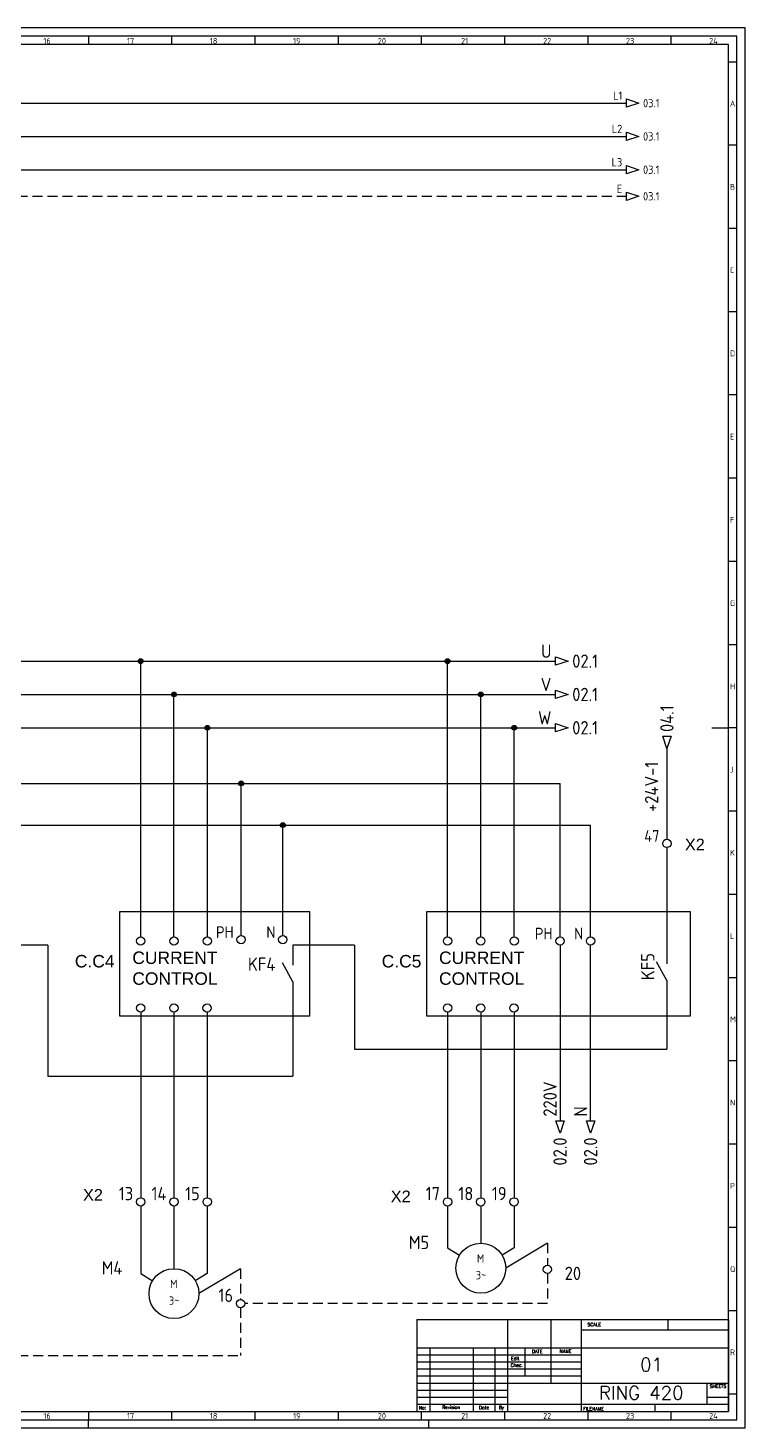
# Model space of a CAD drawing. Header units: millimetres. Extents: x 0 to 1189, y 5 to 846.
# Drawn here: x 758 to 1189, y 5 to 846 of the extents above; entities that cross this region are included whole.
import ezdxf
from ezdxf.enums import TextEntityAlignment as Align

# ---------------------------------------------------------------- set-up
doc = ezdxf.new("R2010")
doc.units = ezdxf.units.MM
doc.header["$LTSCALE"] = 12
doc.linetypes.add('DASHED', pattern=[0.75, 0.5, -0.25])
for name, color, linetype in [('025', 1, 'Continuous'), ('035', 5, 'Continuous'), ('07', 7, 'Continuous'), ('MISC', 2, 'Continuous'), ('RED_2.5mm^2', 1, 'Continuous'), ('SYMS', 7, 'Continuous'), ('TAGS', 51, 'Continuous'), ('WIREREF', 61, 'Continuous'), ('WIREREF_DEST', 61, 'Continuous'), ('XREF', 7, 'Continuous')]:
    doc.layers.add(name, color=color, linetype=linetype)
doc.styles.add('ISO Proportional', font='isocp.shx')
doc.styles.add('WD', font='romans.shx')
doc.styles.add('WD_IEC', font='isocp2.shx', dxfattribs={"width": 0.9, "height": 4})

# ---------------------------------------------------------------- blocks, each defined once
blk = doc.blocks.new('IEC_border_a0')
at = {"layer": '035', "color": 0}
for p, q in [((1189, 841), (0, 841)), ((794.5, 836), (794.5, 831)), ((844.5, 836), (844.5, 831)), ((894.5, 836), (894.5, 831)), ((944.5, 836), (944.5, 831)), ((994.5, 836), (994.5, 831)), ((1044.5, 836), (1044.5, 831)), ((1094.5, 836), (1094.5, 831)), ((1144.5, 836), (1144.5, 831)), ((1189, 0), (1189, 841)), ((1183.97, 820.54), (1178.98, 820.54)), ((1183.97, 770.54), (1178.98, 770.54)), ((1183.97, 720.54), (1178.98, 720.54)), ((1183.97, 670.54), (1178.98, 670.54)), ((1183.97, 620.54), (1178.98, 620.54)), ((1183.98, 570.5), (1179, 570.5)), ((1183.98, 520.5), (1178.98, 520.5)), ((1183.98, 470.5), (1179, 470.5)), ((1183.98, 420.5), (1179, 420.5)), ((1183.98, 420.5), (1179, 420.5)), ((1183.98, 370.5), (1179, 370.5)), ((1183.98, 320.5), (1179, 320.5)), ((1184, 270.46), (1179.02, 270.46)), ((1184, 270.46), (1179.02, 270.46)), ((1184, 220.46), (1179.02, 220.46)), ((1184, 170.46), (1179.02, 170.46)), ((1184, 120.46), (1179.02, 120.46)), ((1184, 70.46), (1179.02, 70.46)), ((1184.02, 20.42), (1179.03, 20.42)), ((794.5, 10), (794.5, 5)), ((844.5, 10), (844.5, 5)), ((894.5, 10), (894.5, 5)), ((944.5, 10), (944.5, 5)), ((994.5, 10), (994.5, 5)), ((1044.5, 10), (1044.5, 5)), ((1094.5, 10), (1094.5, 5)), ((1144.5, 10), (1144.5, 5)), ((0, 0), (1189, 0)), ((794.5, 0), (794.5, 5)), ((999, 0), (999, 5))]:
    blk.add_line(p, q, dxfattribs=at)
blk.add_lwpolyline([(10, 10), (1179, 10), (1179, 831), (10, 831)], close=True, dxfattribs=at)
at = {"layer": '07', "color": 0}
blk.add_line((1169, 420.5), (1179, 420.5), dxfattribs=at)
blk.add_lwpolyline([(5, 5), (1184, 5), (1184, 836), (5, 836)], close=True, dxfattribs=at)
at = {"layer": '035', "color": 0, "style": 'ISO Proportional'}
for s, p in [('16', (767.49, 831.5)), ('17', (817.72, 831.5)), ('18', (867.49, 831.5)), ('19', (917.49, 831.5)), ('20', (968.42, 831.5)), ('21', (1018.46, 831.5)), ('22', (1067.72, 831.5)), ('23', (1117.49, 831.5)), ('24', (1167.49, 831.5)), ('A', (1179.98, 793.79)), ('B', (1179.98, 743.79)), ('C', (1179.98, 693.79)), ('D', (1179.98, 643.79)), ('E', (1180, 593.75)), ('F', (1180, 543.75)), ('G', (1180, 493.75)), ('H', (1180, 443.75)), ('J', (1180, 393.75)), ('K', (1180, 343.75)), ('L', (1180.02, 293.72)), ('M', (1180.02, 243.72)), ('N', (1180.02, 193.72)), ('P', (1180.02, 143.72)), ('Q', (1180.02, 93.72)), ('R', (1180.03, 43.68)), ('16', (767.49, 5.5)), ('17', (817.72, 5.5)), ('18', (867.49, 5.5)), ('19', (917.49, 5.5)), ('20', (968.42, 5.5)), ('21', (1018.46, 5.5)), ('22', (1067.72, 5.5)), ('23', (1117.49, 5.5)), ('24', (1167.49, 5.5))]:
    blk.add_text(s, height=3.5, dxfattribs=at).set_placement(p)
blk = doc.blocks.new('IEC_tblock_a0')
at = {"layer": '035'}
for p, q in [((-106.6, 55.25), (-106.6, 17)), ((-36.4, 55.25), (-36.4, 48.88)), ((-88.4, 48.88), (0, 48.88)), ((-187.2, 34), (-88.4, 34)), ((-179.4, 38.25), (-179.4, 0)), ((-153.4, 38.25), (-153.4, 0)), ((-140.4, 38.25), (-140.4, 0)), ((-122.2, 38.25), (-122.2, 21.25)), ((-187.2, 29.75), (-88.4, 29.75)), ((-187.2, 25.5), (-88.4, 25.5)), ((-187.2, 21.25), (-88.4, 21.25)), ((-187.2, 17), (-132.6, 17)), ((-187.2, 12.75), (-132.6, 12.75)), ((-187.2, 8.5), (-132.6, 8.5)), ((-13, 8.5), (0, 8.5)), ((-187.2, 4.25), (0, 4.25)), ((-44.2, 4.25), (-44.2, 0))]:
    blk.add_line(p, q, dxfattribs=at)
at = {"layer": '07'}
for p, q in [((-187.2, 55.25), (0, 55.25)), ((-187.2, 55.25), (-187.2, 0)), ((-132.6, 55.25), (-132.6, 0)), ((-88.4, 55.25), (-88.4, 0)), ((0, 55.25), (0, 0)), ((-187.2, 38.25), (0, 38.25)), ((-132.6, 17), (0, 17)), ((-13, 17), (-13, 4.25)), ((-187.2, 0), (0, 0))]:
    blk.add_line(p, q, dxfattribs=at)
at = {"style": 'WD'}
for tag, p in [('SCALE', (-69.88, 51.07)), ('SH', (-8.74, 10.06)), ('FILENAME', (-68.15, 0.8))]:
    blk.add_attdef(tag, p, '', height=2, dxfattribs=at)
for tag, height, p in [('PROJDESC', 5, (-45.9, 29.2)), ('CKDATE', 2, (-114.85, 26.58)), ('EDDATE', 2, (-114.97, 30.8)), ('CKBY', 2, (-97.88, 26.3)), ('EDBY', 2, (-98.02, 30.86)), ('DWGDESC', 5, (-44.85, 19.72)), ('DWGNO', 3.5, (-48.54, 9.46))]:
    blk.add_attdef(tag, text='', height=height, dxfattribs=at).set_placement(p, align=Align.CENTER)
at = {"style": 'WD', "flags": 1}
blk.add_attdef('WD_TB', (-120.95, 11.91), '', height=2, dxfattribs=at)
at = {"layer": '025', "style": 'WD'}
for s, p in [('SCALE', (-80.57, 51.13)), ('NAME', (-97.74, 35.14)), ('No:', (-183.81, 1.19)), ('Revision', (-166.53, 1.47)), ('Date', (-146.79, 1.28)), ('By', (-136.33, 1.37))]:
    blk.add_text(s, height=2, dxfattribs=at).set_placement(p, align=Align.CENTER)
for s, p in [('DATE', (-118, 35)), ('Chec.', (-130.82, 26.72)), ('Edit', (-130.55, 30.72)), ('SHEETS', (-11.17, 14.05)), ('FILENAME', (-87.18, 0.61))]:
    blk.add_text(s, height=2, dxfattribs=at).set_placement(p)
blk = doc.blocks.new('VMO14')
blk.add_line((20, 7.5), (7.5, 0))
blk.add_circle((0, 0), 7.5)
at = {"style": 'WD_IEC'}
for tag, p in [('INST', (-15.5, 12.75)), ('LOC', (-15.5, 9.25)), ('TAG1', (-15.5, 5.75)), ('DESC2', (-15.5, -2)), ('DESC1', (-15.5, 1.5)), ('DESC3', (-15.5, -5.5)), ('RATING1', (-15.5, -9)), ('RATING2', (-15.5, -12.5)), ('RATING3', (-15.5, -16))]:
    blk.add_attdef(tag, text='', height=2.5, dxfattribs=at).set_placement(p, align=Align.RIGHT)
blk.add_attdef('TERM02', (-0.81, 7.4), '', height=2, rotation=90, dxfattribs=at)
for tag, p in [('TERM04', (19, 10)), ('TERM01', (-7.47, 4.61)), ('TERM03', (9.66, 4.61))]:
    blk.add_attdef(tag, text='', height=2, rotation=90, dxfattribs=at).set_placement(p, align=Align.RIGHT)
at = {"style": 'WD_IEC', "flags": 1}
for tag, p, height in [('MFG', (22.75, 9), 1.5), ('X0TERM01', (-6.4, 3.9), 0.32), ('X2TERM02', (0, 7.5), 0.32), ('X0TERM03', (6.4, 3.9), 0.32), ('X2TERM04', (20, 7.5), 0.32), ('CAT', (22.75, 6.5), 1.5), ('X4LINK', (-7.5, 0), 0.32), ('X1LINK', (7.5, 0), 0.32), ('ASSYCODE', (1, -9), 1), ('FAMILY', (1, -10.5), 1), ('CATDESC', (1, -12), 1)]:
    blk.add_attdef(tag, p, '', height=height, dxfattribs=at)
at = {"style": 'WD_IEC'}
for tag, p in [('M', (-0.06, 1.67)), ('3~', (0.05, -3.33))]:
    blk.add_attdef(tag, text='', height=2.5, dxfattribs=at).set_placement(p, align=Align.CENTER)
at = {"lineweight": 15, "style": 'WD_IEC'}
blk.add_attdef('XREF', text='', height=2.5, dxfattribs=at).set_placement((-15.5, -19.5), align=Align.RIGHT)
blk = doc.blocks.new('VT0_02')
blk.add_circle((0, 0), 1.25)
at = {"style": 'WD_IEC'}
blk.add_attdef('TAG1', text='', height=2.5, dxfattribs=at).set_placement((-0.5, 1.75), align=Align.RIGHT)
at = {"style": 'WD_IEC', "flags": 1}
for tag, p in [('X4TERM01', (-1.25, 0)), ('X2TERM01', (0, 1.25)), ('X1TERM01', (1.25, 0)), ('X8TERM01', (0, -1.25))]:
    blk.add_attdef(tag, p, '', height=0.32, dxfattribs=at)
blk = doc.blocks.new('WDDOT')
for radius in [0.72, 0.449, 0.223]:
    blk.add_circle((0, 0), radius)
blk = doc.blocks.new('HA1S1')
blk.add_lwpolyline([(0, 1.25), (3.75, 0), (0, -1.25)], close=True)
at = {"style": 'WD_IEC'}
for tag, height, flags, p in [('WIRENO', 2.5, 8, (-1.25, 1)), ('SIGCODE', 1, 1, (5, 1.8))]:
    blk.add_attdef(tag, text='', height=height, dxfattribs=dict(at, flags=flags)).set_placement(p, align=Align.RIGHT)
at = {"style": 'WD_IEC', "flags": 1}
blk.add_attdef('X4TERM01', (0, 0), '', height=0.32, dxfattribs=at)
at = {"style": 'WD_IEC'}
blk.add_attdef('XREF', text='', height=2.5, dxfattribs=at).set_placement((5, 0), align=Align.MIDDLE_LEFT)
blk.add_attdef('DESC1', text='', height=2.5, dxfattribs=at).set_placement((-1.25, -1), align=Align.TOP_RIGHT)
blk = doc.blocks.new('HA1D2')
blk.add_lwpolyline([(0, 0), (-1.25, 3.75), (1.25, 3.75)], close=True)
at = {"style": 'WD_IEC'}
blk.add_attdef('XREF', text='', height=2.5, rotation=90, dxfattribs=at).set_placement((0, 5), align=Align.MIDDLE_LEFT)
at = {"style": 'WD_IEC', "flags": 1}
blk.add_attdef('SIGCODE', text='', height=1, dxfattribs=at).set_placement((-2.5, 1.8), align=Align.RIGHT)
blk.add_attdef('X8TERM01', (0, 0), '', height=0.32, dxfattribs=at)
at = {"style": 'WD_IEC', "flags": 8}
blk.add_attdef('WIRENO', text='', height=2.5, rotation=90, dxfattribs=at).set_placement((-1, -1.25), align=Align.RIGHT)
at = {"style": 'WD_IEC'}
blk.add_attdef('DESC1', text='', height=2.5, rotation=90, dxfattribs=at).set_placement((1, -1.25), align=Align.TOP_RIGHT)
blk = doc.blocks.new('VT0002')
blk.add_circle((0, 0), 1.25)
at = {"style": 'WD_IEC'}
for tag, p in [('INST', (-2.25, 6.5)), ('LOC', (-2.25, 3.5)), ('DESC1', (-2.25, -6.25)), ('DESC2', (-2.25, -9.25)), ('DESC3', (-2.25, -12.25))]:
    blk.add_attdef(tag, text='', height=2.5, dxfattribs=at).set_placement(p, align=Align.RIGHT)
at = {"style": 'WD_IEC', "flags": 1}
for tag, p, height in [('ASSYCODE', (2.75, 10.75), 1), ('CATDESC', (2.75, 9.25), 1), ('MFG', (2.75, 7.25), 1.5), ('CAT', (2.75, 4.75), 1.5), ('X4PIN01', (-1.25, 1), 0.25), ('X4TERM01', (-1.25, 0), 0.25), ('X4TERMDESC01', (-1.25, 0.5), 0.4), ('STRIPSEQ', (0, 0), 0.025), ('X2PIN01', (0, 2.25), 0.25), ('X2TERM01', (0, 1.25), 0.25), ('X8PIN01', (0, -0.25), 0.25), ('X2TERMDESC01', (0, 1.75), 0.4), ('X1PIN01', (1.25, 1), 0.25), ('X1TERM01', (1.25, 0), 0.25), ('X1TERMDESC01', (1.25, 0.5), 0.4), ('LINKTERM', (0, -0.04), 0.025), ('X8TERM01', (0, -1.25), 0.25), ('X8TERMDESC01', (0, -0.75), 0.4)]:
    blk.add_attdef(tag, p, '', height=height, dxfattribs=at)
at = {"style": 'WD_IEC', "flags": 8}
for tag, height, p in [('TAGSTRIP', 2.5, (-2.25, 0.5)), ('TERM01', 2, (-2.25, -3.25))]:
    blk.add_attdef(tag, text='', height=height, dxfattribs=at).set_placement(p, align=Align.RIGHT)
blk = doc.blocks.new('VCR21')
for p, q in [((0, 7.5), (0, 2.5)), ((0, -2.5), (-3.12, 3.12)), ((0, -2.5), (0, -7.5))]:
    blk.add_line(p, q)
at = {"style": 'WD_IEC'}
for tag, p in [('INST', (-5.25, 6.75)), ('LOC', (-5.25, 3.75)), ('TAG2', (-5.25, 0.75)), ('XREF', (-5.25, -3.75)), ('DESC2', (-5.25, -9.75)), ('DESC1', (-5.25, -6.75)), ('DESC3', (-5.25, -12.75))]:
    blk.add_attdef(tag, text='', height=2.5, dxfattribs=at).set_placement(p, align=Align.RIGHT)
blk.add_attdef('TERM01', text='', height=2, rotation=90, dxfattribs=at).set_placement((-1, 7.5), align=Align.RIGHT)
at = {"style": 'WD_IEC', "flags": 1}
for tag, p, height in [('X2TERM01', (0, 7.5), 0.32), ('X4LINK', (-2.75, 0), 0.32), ('X1LINK', (-0.5, 0), 0.32), ('CONTACT', (4, -3.5), 1), ('FAMILY', (4, -5), 1), ('COMMON', (5.25, -4.75), 1), ('X8TERM02', (0, -7.5), 0.32)]:
    blk.add_attdef(tag, p, '', height=height, dxfattribs=at)
at = {"style": 'WD_IEC'}
blk.add_attdef('TERM02', (-1, -7.5), '', height=2, rotation=90, dxfattribs=at)
blk = doc.blocks.new('HA1S4')
blk.add_lwpolyline([(0, -3.75), (-1.25, 0), (1.25, 0)], close=True)
at = {"style": 'WD_IEC', "flags": 8}
blk.add_attdef('WIRENO', (-1, 1.25), '', height=2.5, rotation=90, dxfattribs=at)
at = {"style": 'WD_IEC'}
blk.add_attdef('DESC1', text='', height=2.5, rotation=90, dxfattribs=at).set_placement((1, 1.25), align=Align.TOP_LEFT)
at = {"style": 'WD_IEC', "flags": 1}
blk.add_attdef('X2TERM01', (0, 0), '', height=0.32, dxfattribs=at)
blk.add_attdef('SIGCODE', text='', height=1, dxfattribs=at).set_placement((-2.5, -3.2), align=Align.RIGHT)
at = {"style": 'WD_IEC'}
blk.add_attdef('XREF', text='', height=2.5, rotation=90, dxfattribs=at).set_placement((0, -5), align=Align.MIDDLE_RIGHT)

msp = doc.modelspace()

# ---------------------------------------------------------------- linework, layer by layer
for points in [[(927.6, 314.99), (813.26, 314.99), (813.26, 252.49), (927.6, 252.49)], [(1156.27, 314.99), (997.6, 314.99), (997.6, 252.49), (1156.27, 252.49)]]:
    msp.add_lwpolyline(points, close=True)
at = {"layer": 'RED_2.5mm^2'}
for p, q in [((227.93, 800.81), (1117.75, 800.81)), ((207.93, 780.81), (1117.75, 780.81)), ((187.93, 760.81), (1117.75, 760.81)), ((297.75, 465.59), (1075.19, 465.59)), ((825.93, 299.96), (825.93, 465.59)), ((1010.27, 299.96), (1010.27, 465.59)), ((317.75, 445.59), (1075.19, 445.59)), ((845.93, 299.96), (845.93, 445.59)), ((1030.27, 299.96), (1030.27, 445.59)), ((337.75, 425.59), (1075.19, 425.59)), ((865.97, 299.96), (865.97, 425.59)), ((1050.32, 299.96), (1050.32, 425.59)), ((1142.1, 413.04), (1142.1, 358.59)), ((125.89, 392.16), (1077.88, 392.16)), ((886.28, 300.82), (886.28, 392.16)), ((1077.88, 299.96), (1077.88, 392.16)), ((125.89, 367.13), (1096.23, 367.13)), ((911.32, 300.82), (911.32, 367.13)), ((1096.23, 299.96), (1096.23, 367.13)), ((1142.1, 353.59), (1142.1, 293.79)), ((770.14, 294.95), (732.02, 294.95)), ((770.14, 294.95), (770.14, 216.26)), ((954.42, 294.95), (917.36, 294.95)), ((917.36, 294.95), (917.36, 293.05)), ((954.42, 294.95), (954.42, 232.41)), ((1077.88, 294.96), (1077.88, 189.47)), ((1096.23, 189.47), (1096.23, 294.96)), ((917.36, 263.05), (917.36, 216.26)), ((1142.1, 263.79), (1142.1, 232.41)), ((825.93, 254.72), (825.93, 143.25)), ((845.93, 254.72), (845.93, 143.25)), ((865.93, 254.72), (865.93, 143.25)), ((1010.27, 254.72), (1010.27, 143.25)), ((1030.27, 254.72), (1030.27, 143.25)), ((1050.27, 254.72), (1050.27, 143.25)), ((954.42, 232.41), (1142.1, 232.41)), ((770.14, 216.26), (917.36, 216.26)), ((825.93, 138.25), (825.93, 97.83)), ((845.93, 138.25), (845.93, 100.64)), ((865.93, 138.25), (865.93, 97.83)), ((1010.27, 138.25), (1010.27, 113.1)), ((1030.27, 138.25), (1030.27, 115.91)), ((1050.27, 138.25), (1050.27, 113.1)), ((1010.27, 113.1), (1017.46, 108.71)), ((1050.27, 113.1), (1043.08, 108.71)), ((825.93, 97.83), (833.12, 93.44)), ((865.93, 97.83), (858.73, 93.44))]:
    msp.add_line(p, q, dxfattribs=at)
at = {"layer": 'RED_2.5mm^2', "color": 2, "linetype": 'DASHED'}
for p, q in [((247.93, 744.82), (1117.75, 744.82)), ((1070.27, 115.91), (1070.27, 102.72)), ((885.93, 100.64), (885.93, 82.16)), ((1070.27, 97.72), (1070.27, 79.66)), ((885.93, 77.16), (885.93, 48.4)), ((1070.27, 79.66), (888.43, 79.66)), ((212.26, 48.4), (885.93, 48.4))]:
    msp.add_line(p, q, dxfattribs=at)

# ---------------------------------------------------------------- block references
msp.add_blockref('IEC_border_a0', (0, 4.94))
ref = msp.add_blockref('IEC_tblock_a0', (1179, 14.94))
ref.add_attrib('DWGDESC', 'RING 420', dxfattribs={"height": 8, "style": 'WD'}).set_placement((1126.67, 22.03), align=Align.CENTER)
ref.add_attrib('PROJDESC', '01', dxfattribs={"height": 8, "style": 'WD'}).set_placement((1132.85, 38.99), align=Align.CENTER)
at = {"layer": 'SYMS'}
ref = msp.add_blockref('HA1S1', (1117.75, 800.81), dxfattribs=dict(at, xscale=2, yscale=2, zscale=2))
ref.add_attrib('XREF', '03.1', dxfattribs={"layer": 'XREF', "height": 5, "style": 'WD_IEC'}).set_placement((1127.75, 800.81), align=Align.MIDDLE_LEFT)
ref.add_attrib('WIRENO', 'L1', dxfattribs={"layer": 'WIREREF', "height": 5, "style": 'WD_IEC', "flags": 8}).set_placement((1115.25, 802.81), align=Align.RIGHT)
ref = msp.add_blockref('HA1S1', (1117.75, 780.81), dxfattribs=dict(at, xscale=2, yscale=2, zscale=2))
ref.add_attrib('XREF', '03.1', dxfattribs={"layer": 'XREF', "height": 5, "style": 'WD_IEC'}).set_placement((1127.75, 780.81), align=Align.MIDDLE_LEFT)
ref.add_attrib('WIRENO', 'L2', dxfattribs={"layer": 'WIREREF', "height": 5, "style": 'WD_IEC', "flags": 8}).set_placement((1115.25, 782.81), align=Align.RIGHT)
ref = msp.add_blockref('HA1S1', (1117.75, 760.81), dxfattribs=dict(at, xscale=2, yscale=2, zscale=2))
ref.add_attrib('XREF', '03.1', dxfattribs={"layer": 'XREF', "height": 5, "style": 'WD_IEC'}).set_placement((1127.75, 760.81), align=Align.MIDDLE_LEFT)
ref.add_attrib('WIRENO', 'L3', dxfattribs={"layer": 'WIREREF', "height": 5, "style": 'WD_IEC', "flags": 8}).set_placement((1115.25, 762.81), align=Align.RIGHT)
ref = msp.add_blockref('HA1S1', (1117.75, 744.82), dxfattribs=dict(at, xscale=2, yscale=2, zscale=2))
ref.add_attrib('XREF', '03.1', dxfattribs={"layer": 'XREF', "height": 5, "style": 'WD_IEC'}).set_placement((1127.75, 744.82), align=Align.MIDDLE_LEFT)
ref.add_attrib('WIRENO', 'E', dxfattribs={"layer": 'WIREREF', "height": 5, "style": 'WD_IEC', "flags": 8}).set_placement((1115.25, 746.82), align=Align.RIGHT)
ref = msp.add_blockref('HA1S1', (1075.19, 465.59), dxfattribs=dict(at, xscale=2, yscale=2, zscale=2))
ref.add_attrib('XREF', '02.1', dxfattribs={"layer": 'XREF', "height": 8, "style": 'WD_IEC'}).set_placement((1085.19, 465.59), align=Align.MIDDLE_LEFT)
ref.add_attrib('WIRENO', 'U', dxfattribs={"layer": 'WIREREF', "height": 8, "style": 'WD_IEC', "flags": 8}).set_placement((1072.69, 467.59), align=Align.RIGHT)
at = {"layer": 'SYMS', "xscale": 2, "yscale": 2, "zscale": 2}
for p in [(825.93, 465.59), (1010.27, 465.59), (845.93, 445.59), (1030.27, 445.59), (865.97, 425.59), (1050.32, 425.59), (886.28, 392.16), (911.32, 367.13)]:
    msp.add_blockref('WDDOT', p, dxfattribs=at)
at = {"layer": 'SYMS'}
ref = msp.add_blockref('HA1S1', (1075.19, 445.59), dxfattribs=dict(at, xscale=2, yscale=2, zscale=2))
ref.add_attrib('XREF', '02.1', dxfattribs={"layer": 'XREF', "height": 8, "style": 'WD_IEC'}).set_placement((1085.19, 445.59), align=Align.MIDDLE_LEFT)
ref.add_attrib('WIRENO', 'V', dxfattribs={"layer": 'WIREREF', "height": 8, "style": 'WD_IEC', "flags": 8}).set_placement((1072.69, 447.59), align=Align.RIGHT)
ref = msp.add_blockref('HA1D2', (1142.1, 413.04), dxfattribs=dict(at, xscale=2, yscale=2, zscale=2))
ref.add_attrib('XREF', '04.1', dxfattribs={"layer": 'XREF', "height": 8, "rotation": 90, "style": 'WD_IEC'}).set_placement((1142.1, 423.04), align=Align.MIDDLE_LEFT)
ref.add_attrib('WIRENO', '+24V-1', dxfattribs={"layer": 'WIREREF_DEST', "height": 8, "rotation": 90, "style": 'WD_IEC', "flags": 8}).set_placement((1136.89, 405.2), align=Align.RIGHT)
ref = msp.add_blockref('HA1S1', (1075.19, 425.59), dxfattribs=dict(at, xscale=2, yscale=2, zscale=2))
ref.add_attrib('XREF', '02.1', dxfattribs={"layer": 'XREF', "height": 8, "style": 'WD_IEC'}).set_placement((1085.19, 425.59), align=Align.MIDDLE_LEFT)
ref.add_attrib('WIRENO', 'W', dxfattribs={"layer": 'WIREREF', "height": 8, "style": 'WD_IEC', "flags": 8}).set_placement((1072.69, 427.59), align=Align.RIGHT)
ref = msp.add_blockref('VT0002', (1142.1, 356.09), dxfattribs=dict(at, xscale=2, yscale=2, zscale=2))
ref.add_attrib('TAGSTRIP', '47', dxfattribs={"layer": 'TAGS', "height": 7, "style": 'WD_IEC', "flags": 8}).set_placement((1137.6, 357.09), align=Align.RIGHT)
ref = msp.add_blockref('VT0002', (886.28, 298.32), dxfattribs=dict(at, xscale=2, yscale=2, zscale=2))
ref.add_attrib('TAGSTRIP', 'PH', dxfattribs={"layer": 'TAGS', "height": 7, "style": 'WD_IEC', "flags": 8}).set_placement((881.78, 299.32), align=Align.RIGHT)
ref = msp.add_blockref('VT0002', (911.32, 298.32), dxfattribs=dict(at, xscale=2, yscale=2, zscale=2))
ref.add_attrib('TAGSTRIP', 'N', dxfattribs={"layer": 'TAGS', "height": 7, "style": 'WD_IEC', "flags": 8}).set_placement((906.82, 299.32), align=Align.RIGHT)
ref = msp.add_blockref('VT0002', (1077.88, 297.46), dxfattribs=dict(at, xscale=2, yscale=2, zscale=2))
ref.add_attrib('TAGSTRIP', 'PH', dxfattribs={"layer": 'TAGS', "height": 7, "style": 'WD_IEC', "flags": 8}).set_placement((1073.38, 298.46), align=Align.RIGHT)
ref = msp.add_blockref('VT0002', (1096.23, 297.46), dxfattribs=dict(at, xscale=2, yscale=2, zscale=2))
ref.add_attrib('TAGSTRIP', 'N', dxfattribs={"layer": 'TAGS', "height": 7, "style": 'WD_IEC', "flags": 8}).set_placement((1091.73, 298.46), align=Align.RIGHT)
at = {"layer": 'SYMS', "color": 0, "xscale": 2, "yscale": 2, "zscale": 2}
for p in [(825.93, 297.46), (845.93, 297.46), (865.97, 297.46), (1010.27, 297.46), (1030.27, 297.46), (1050.32, 297.46), (825.93, 257.22), (845.89, 257.22), (865.8, 257.22), (1010.27, 257.22), (1030.23, 257.22), (1050.14, 257.22)]:
    msp.add_blockref('VT0_02', p, dxfattribs=at)
at = {"layer": 'SYMS'}
ref = msp.add_blockref('VCR21', (917.36, 278.05), dxfattribs=dict(at, xscale=2, yscale=2, zscale=2))
ref.add_attrib('TAG2', 'KF4', dxfattribs={"layer": 'TAGS', "height": 8, "style": 'WD_IEC'}).set_placement((906.86, 279.55), align=Align.RIGHT)
ref = msp.add_blockref('VCR21', (1142.1, 278.79), dxfattribs=dict(at, xscale=2, yscale=2, zscale=2))
ref.add_attrib('TAG2', 'KF5', dxfattribs={"layer": 'TAGS', "height": 8, "rotation": 90, "style": 'WD_IEC'}).set_placement((1134.59, 290.25), align=Align.RIGHT)
ref = msp.add_blockref('HA1S4', (1077.88, 189.47), dxfattribs=dict(at, xscale=2, yscale=2, zscale=2))
ref.add_attrib('XREF', '02.0', dxfattribs={"layer": 'XREF', "height": 8, "rotation": 90, "style": 'WD_IEC'}).set_placement((1077.88, 179.47), align=Align.MIDDLE_RIGHT)
ref.add_attrib('WIRENO', '220V', (1075.88, 191.97), dxfattribs={"layer": 'WIREREF', "height": 8, "rotation": 90, "style": 'WD_IEC', "flags": 8})
ref = msp.add_blockref('HA1S4', (1096.23, 189.47), dxfattribs=dict(at, xscale=2, yscale=2, zscale=2))
ref.add_attrib('XREF', '02.0', dxfattribs={"layer": 'XREF', "height": 8, "rotation": 90, "style": 'WD_IEC'}).set_placement((1096.23, 179.47), align=Align.MIDDLE_RIGHT)
ref.add_attrib('WIRENO', 'N', (1094.23, 191.97), dxfattribs={"layer": 'WIREREF', "height": 8, "rotation": 90, "style": 'WD_IEC', "flags": 8})
ref = msp.add_blockref('VT0002', (825.93, 140.75), dxfattribs=dict(at, xscale=2, yscale=2, zscale=2))
ref.add_attrib('TAGSTRIP', '13', dxfattribs={"layer": 'TAGS', "height": 8, "style": 'WD_IEC', "flags": 8}).set_placement((821.43, 141.75), align=Align.RIGHT)
ref = msp.add_blockref('VT0002', (845.93, 140.75), dxfattribs=dict(at, xscale=2, yscale=2, zscale=2))
ref.add_attrib('TAGSTRIP', '14', dxfattribs={"layer": 'TAGS', "height": 8, "style": 'WD_IEC', "flags": 8}).set_placement((841.43, 141.75), align=Align.RIGHT)
ref = msp.add_blockref('VT0002', (865.93, 140.75), dxfattribs=dict(at, xscale=2, yscale=2, zscale=2))
ref.add_attrib('TAGSTRIP', '15', dxfattribs={"layer": 'TAGS', "height": 8, "style": 'WD_IEC', "flags": 8}).set_placement((861.43, 141.75), align=Align.RIGHT)
ref = msp.add_blockref('VT0002', (1010.27, 140.75), dxfattribs=dict(at, xscale=2, yscale=2, zscale=2))
ref.add_attrib('TAGSTRIP', '17', dxfattribs={"layer": 'TAGS', "height": 8, "style": 'WD_IEC', "flags": 8}).set_placement((1005.77, 141.75), align=Align.RIGHT)
ref = msp.add_blockref('VT0002', (1030.27, 140.75), dxfattribs=dict(at, xscale=2, yscale=2, zscale=2))
ref.add_attrib('TAGSTRIP', '18', dxfattribs={"layer": 'TAGS', "height": 8, "style": 'WD_IEC', "flags": 8}).set_placement((1025.77, 141.75), align=Align.RIGHT)
ref = msp.add_blockref('VT0002', (1050.27, 140.75), dxfattribs=dict(at, xscale=2, yscale=2, zscale=2))
ref.add_attrib('TAGSTRIP', '19', dxfattribs={"layer": 'TAGS', "height": 8, "style": 'WD_IEC', "flags": 8}).set_placement((1045.77, 141.75), align=Align.RIGHT)
ref = msp.add_blockref('VMO14', (1030.27, 100.91), dxfattribs=dict(at, xscale=2, yscale=2, zscale=2))
ref.add_attrib('M', 'M', dxfattribs={"layer": 'MISC', "height": 5, "style": 'WD_IEC'}).set_placement((1030.15, 104.24), align=Align.CENTER)
ref.add_attrib('3~', '3~', dxfattribs={"layer": 'MISC', "height": 5, "style": 'WD_IEC'}).set_placement((1030.36, 94.24), align=Align.CENTER)
ref.add_attrib('TAG1', 'M5', dxfattribs={"layer": 'TAGS', "height": 8, "style": 'WD_IEC'}).set_placement((999.27, 112.41), align=Align.RIGHT)
ref = msp.add_blockref('VMO14', (845.93, 85.64), dxfattribs=dict(at, xscale=2, yscale=2, zscale=2))
ref.add_attrib('M', 'M', dxfattribs={"layer": 'MISC', "height": 5, "style": 'WD_IEC'}).set_placement((845.81, 88.97), align=Align.CENTER)
ref.add_attrib('3~', '3~', dxfattribs={"layer": 'MISC', "height": 5, "style": 'WD_IEC'}).set_placement((846.02, 78.97), align=Align.CENTER)
ref.add_attrib('TAG1', 'M4', dxfattribs={"layer": 'TAGS', "height": 8, "style": 'WD_IEC'}).set_placement((814.93, 97.14), align=Align.RIGHT)
at = {"layer": 'SYMS', "color": 0}
ref = msp.add_blockref('VT0_02', (1070.27, 100.22), dxfattribs=dict(at, xscale=2, yscale=2, zscale=2))
ref.add_attrib('TAG1', '20', dxfattribs={"layer": 'TAGS', "height": 8, "style": 'WD_IEC'}).set_placement((1090.51, 93.81), align=Align.RIGHT)
at = {"layer": 'SYMS'}
ref = msp.add_blockref('VT0002', (885.93, 79.66), dxfattribs=dict(at, xscale=2, yscale=2, zscale=2))
ref.add_attrib('TAGSTRIP', '16', dxfattribs={"layer": 'TAGS', "height": 8, "style": 'WD_IEC', "flags": 8}).set_placement((881.43, 80.66), align=Align.RIGHT)

# ---------------------------------------------------------------- texts
at = {"char_height": 7.5, "attachment_point": 1}
for s, width, insert in [('{\\f@Arial Unicode MS|b0|i0|c0|p34;C.C4}', 22.0985, (786.37, 289.1)), ('{\\f@Arial Unicode MS|b0|i0|c0|p34;CURRENT\\PCONTROL\\P    }', 57.2264, (820.89, 291.17)), ('{\\f@Arial Unicode MS|b0|i0|c0|p34;C.C5}', 19.3625, (970.71, 289.1)), ('{\\f@Arial Unicode MS|b0|i0|c0|p34;CURRENT\\PCONTROL\\P    }', 57.2264, (1005.16, 291.17))]:
    msp.add_mtext_dynamic_manual_height_columns(s, width=width, gutter_width=35, heights=[0], dxfattribs=dict(at, insert=insert))
at = {"layer": 'RED_2.5mm^2', "char_height": 7, "attachment_point": 1}
for insert in [(1152.88, 358.91), (791.28, 148.49), (976.18, 147.56)]:
    msp.add_mtext_dynamic_manual_height_columns('{\\fArial|b0|i0|c0|p34;\\C0;X2}', width=22.2414, gutter_width=35, heights=[0], dxfattribs=dict(at, insert=insert))

doc.saveas('drawing.dxf')
